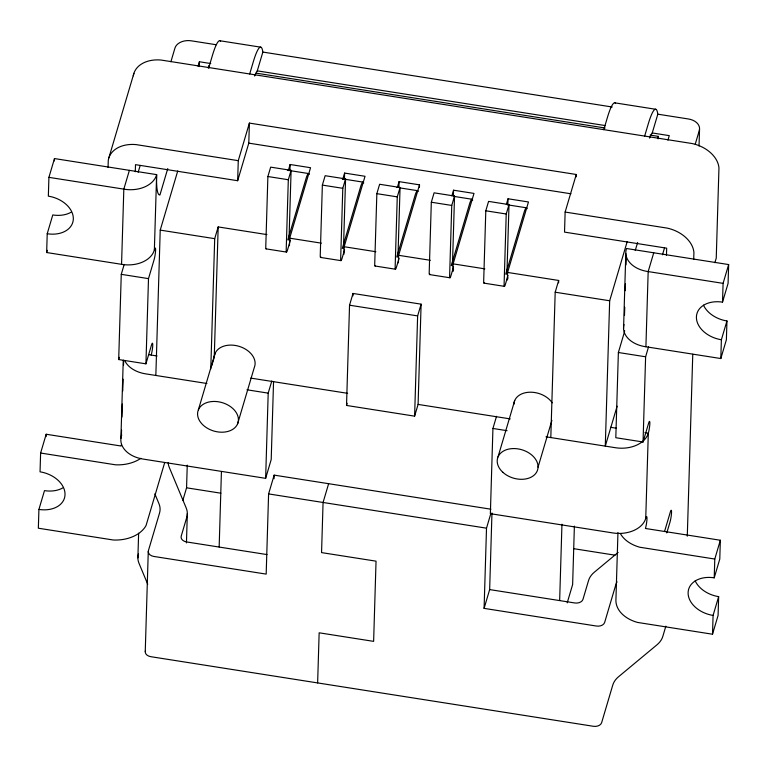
<?xml version="1.0" encoding="UTF-8"?>
<svg xmlns="http://www.w3.org/2000/svg" width="767" height="767" viewBox="0 0 767 767"><rect width="100%" height="100%" fill="white"/><g stroke="black" fill="none" stroke-linecap="round" stroke-linejoin="round"><path stroke-width="1.15" d="M62.702 487.965A26.068 18.494 16.5 0 1 44.486 490.631L38.916 509.422L38.35 528.214L113.257 539.997A33.384 23.115 1.7 0 0 146.066 525.491L164.713 462.52M121.454 444.639A6.951 0.901 -81.1 0 1 121.09 446.02L46.183 434.247L40.613 453.029L40.047 471.83A26.068 18.494 16.5 0 1 65.022 494.638A26.068 18.494 16.5 0 1 38.916 509.422M124.206 264.394L121.263 274.337L118.693 359.55L145.931 363.836L148.501 278.622L154.062 259.831A6.951 0.901 -81.1 0 0 155.605 250.128A6.951 0.901 -81.1 0 0 154.368 249.812A27.066 18.744 1.7 0 1 121.56 264.318L46.653 252.535L47.218 233.743L52.779 214.952A26.068 18.494 16.5 0 0 71.005 212.286M167.752 168.587L159.939 194.962A65.147 8.447 -81.1 0 1 156.631 174.627L54.486 158.568L48.915 177.35L48.35 196.151A26.068 18.494 16.5 0 1 73.325 218.959A26.068 18.494 16.5 0 1 47.218 233.743M46.106 436.596L46.183 434.247M54.409 160.917L54.486 158.568M108.061 167.446L108.272 160.37A30.527 21.668 16.5 0 1 136.114 144.608L238.269 160.667L249.39 123.094L576.266 174.483L576.19 176.841M121.56 264.318L123.823 189.133L129.393 170.341M120.898 438.484L123.247 360.375M273.56 381.448L271.202 459.558L265.641 478.34L143.065 459.069A27.804 19.261 1.7 0 1 121.387 436.001L121.569 430.076M121.963 417.066L122.356 404.046M122.739 391.026L123.104 379.186M123.525 364.987L123.669 360.25M135.299 171.731L135.51 164.656L237.665 180.715L248.796 143.141L249.39 123.094M137.887 557.877L138.626 533.228M154.368 249.812L156.631 174.627A27.066 18.744 1.7 0 1 123.823 189.133L48.915 177.35M145.251 651.547L148.271 551.3M155.845 375.466L160.226 230.11L177.752 170.936M182.862 500.305L186.563 487.812L187.253 465.128M199.257 66.547L199.401 61.753L210.752 63.546M186.448 542.911L187.33 513.487M208.845 68.09L208.921 65.713L208.25 67.956M210.772 368.994L214.702 238.671L218.183 226.927L266.926 234.597M211.721 365.792L214.252 357.249L218.183 226.927M219.161 546.967L221.423 471.858M237.665 180.715L238.269 160.667M288.996 240.196L291.096 170.351L270.665 167.139L267.884 176.525L265.775 246.706A6.951 0.901 -81.1 0 0 266.494 248.431M265.641 478.34L268.201 393.135L271.806 380.978M490.899 509.202L274.155 475.128L268.594 493.91L266.178 574.109L153.812 556.439A6.951 4.813 1.7 0 1 148.395 550.677L159.526 513.104A28.139 19.491 1.7 0 0 158.98 503.746L154.857 493.862M274.049 478.713L274.155 475.128M291.096 170.351L288.315 179.737L286.206 249.917A6.951 0.901 -81.1 0 0 287.443 250.234L290.453 240.052M289.945 170.466L290.118 164.502L310.549 167.714L289.677 238.173L289.456 245.689M343.472 248.757L345.572 178.912L325.15 175.701L322.361 185.096L320.251 255.267A6.951 0.901 -81.1 0 0 320.97 257.003M317.634 682.927L319.149 632.804L373.625 641.365L376.041 561.166L321.555 552.604L323.07 502.481L328.631 483.689M345.572 178.912L342.791 188.308L340.682 258.479A6.951 0.901 -81.1 0 0 341.919 258.795L344.604 249.745M344.421 179.027L344.604 173.074L365.025 176.285L344.162 246.734L343.932 254.26M346.521 405.446L349.541 305.199L353.012 293.454L421.112 304.163L418.092 404.41L414.611 416.155L346.521 405.446L347.154 403.308M352.945 295.841L353.012 293.454M397.948 257.328L400.058 187.484L379.627 184.262L376.846 193.658L374.727 263.829A6.951 0.901 -81.1 0 0 375.447 265.564M400.058 187.484L397.268 196.87L395.158 267.05A6.951 0.901 -81.1 0 0 396.395 267.357L399.08 258.316M398.898 187.599L399.08 181.635L419.511 184.847L419.434 187.234M398.409 262.822L398.639 255.306L419.511 184.847M414.611 416.155L417.632 315.908L421.112 304.163M452.434 265.89L454.534 196.045L434.103 192.833L431.322 202.229L429.204 272.4A6.951 0.901 -81.1 0 0 429.923 274.135M454.534 196.045L451.753 205.441L449.635 275.612A6.951 0.901 -81.1 0 0 450.881 275.928L453.556 266.878M453.374 196.16L453.556 190.206L473.987 193.418L453.115 263.867L452.885 271.384L453.556 269.131M506.91 274.452L509.01 204.607L488.579 201.395L485.799 210.791L483.689 280.962A6.951 0.901 -81.1 0 0 484.408 282.697M617.042 581.837A28.139 19.491 1.7 0 0 615.786 584.837L604.655 622.421A6.951 4.813 1.7 0 1 596.448 626.045L484.092 608.375L486.508 528.175L490.755 513.813M496.527 416.308L492.932 428.465L490.362 513.679L612.938 532.95A27.804 19.261 1.7 0 0 645.737 518.444A6.951 0.901 -81.1 0 1 646.984 518.76A6.951 0.901 -81.1 0 1 645.44 528.473L720.347 540.246L719.782 559.047L714.221 577.829A26.068 18.494 16.5 0 0 688.114 592.613A26.068 18.494 16.5 0 0 713.08 615.422L712.514 634.223L637.607 622.44A33.384 23.115 1.7 0 1 615.939 599.372L617.953 532.538M484.092 608.375L489.653 589.583L491.963 512.979M509.01 204.607L506.23 214.003L504.111 284.173A6.951 0.901 -81.1 0 0 505.357 284.49L508.032 275.449M507.85 204.722L508.032 198.768L528.463 201.98L507.591 272.438L507.371 279.955L508.032 277.702M550.811 437.564L555.193 292.208L558.664 280.463L507.591 272.438M558.597 282.86L558.664 280.463M576.266 174.483L565.135 212.056L564.531 232.113L666.676 248.172L666.465 255.248M559.651 600.503L561.952 524.206M574.387 526.114L572.633 584.54L567.206 602.862M627.195 241.605L609.669 300.769L605.288 446.135L617.128 406.174M624.654 330.692A6.951 0.901 -81.1 0 1 623.935 333.712L618.375 352.504L615.805 437.717L643.043 441.993L648.614 423.211A6.951 0.901 -81.1 0 1 649.85 423.528A6.951 0.901 -81.1 0 1 648.307 433.23L645.737 518.444M623.552 328.727L625.814 253.541M624.491 315.438L624.741 307.183M625.23 290.664L625.45 283.589M626.006 264.883L626.255 256.696M643.043 441.993L645.613 356.789L648.556 346.837M703.473 305.141A26.068 18.494 16.5 0 0 726.953 320.961L726.387 339.752L720.817 358.544L645.91 346.761L648.173 271.576L653.743 252.794M658.287 138.76L658.364 136.382L650.08 135.078M693.704 259.534L693.914 252.458A30.527 21.668 16.5 0 0 667.28 228.125L565.135 212.056M687.29 536.181L692.764 354.277M699.034 146.037L699.542 129.287M714.221 577.829L714.786 559.038L720.347 540.246M720.817 358.544L721.383 339.743L726.953 320.961M721.383 339.743A26.068 18.494 16.5 0 1 696.417 316.934A26.068 18.494 16.5 0 1 722.514 302.15L723.089 283.359L728.65 264.567L626.505 248.508A27.066 18.744 1.7 0 0 648.173 271.576L723.089 283.359M695.17 580.82A26.068 18.494 16.5 0 0 718.65 596.64L718.085 615.431L712.514 634.223M728.65 264.567L728.084 283.368L722.514 302.15M46.653 252.535L47.305 250.33M108.847 157.906L133.899 73.364M138.137 172.326L140.179 165.442M170.897 61.744L174.943 48.081A13.902 9.626 1.7 0 1 191.347 40.824L216.093 44.716M198.059 66.269L199.401 61.753M118.693 359.55L119.345 357.336M208.825 67.554L212.306 55.809A56.49 7.325 -81.1 0 1 220.589 41.188M145.931 363.836L151.492 345.045A6.951 0.901 -81.1 0 1 152.738 345.361A6.951 0.901 -81.1 0 1 151.195 355.073M249.687 73.977L253.168 62.232A56.49 7.325 -81.1 0 1 262.851 52.07L612.229 107.006M254.654 76.019A46.058 5.973 -81.1 0 1 257.281 70.861L262.851 52.07M198.375 409.827L215.067 353.472M288.44 170.188L290.118 164.502M287.836 239.898L306.378 177.407A20.882 2.704 -81.1 0 1 309.226 174.435M237.607 423.825A20.853 14.803 16.5 0 0 213.14 401.467A20.853 14.803 16.5 0 0 203.217 425.186A20.853 14.803 16.5 0 0 237.607 423.825L254.299 367.46A20.853 14.803 16.5 0 0 237.799 345.975A20.853 14.803 16.5 0 0 214.252 357.249M342.916 178.749L344.604 173.074M342.312 248.46L360.854 185.978A20.882 2.704 -81.1 0 1 363.702 182.997M397.392 187.321L399.08 181.635M396.788 257.031L415.33 194.54A20.882 2.704 -81.1 0 1 418.178 191.568M451.868 195.882L453.556 190.206M451.274 265.593L469.807 203.111A20.882 2.704 -81.1 0 1 472.664 200.129M506.354 204.453L508.032 198.768M505.75 274.164L524.283 211.673A20.882 2.704 -81.1 0 1 527.14 208.691M498.004 456.94L514.695 400.585M603.792 129.661L607.272 117.917A56.49 7.325 -81.1 0 1 615.556 103.296M538.051 467.151L551.895 420.393M644.654 136.085L648.134 124.34A56.49 7.325 -81.1 0 1 657.818 114.178L688.459 118.99A13.902 9.626 1.7 0 1 699.293 130.524L695.247 144.196M649.62 138.127A46.058 5.973 -81.1 0 1 652.247 132.959L657.818 114.178M657.693 138.626L658.364 136.382M635.249 250.493L637.626 242.468M667.932 140.15L669.275 135.634L652.247 132.959M662.487 254.778L664.529 247.894M714.892 262.697L716.244 258.134L718.957 167.906A30.527 21.668 16.5 0 0 692.323 143.573L161.156 60.056A30.527 21.668 16.5 0 0 133.314 75.828M664.538 531.531L670.31 512.059A6.951 0.901 -81.1 0 1 671.547 512.375A6.951 0.901 -81.1 0 1 670.003 522.087L666.791 532.931M665.852 626.16L662.813 636.428A28.139 19.491 1.7 0 1 657.012 644.779L618.557 676.734A28.139 19.491 1.7 0 0 612.766 685.084L601.635 722.667A6.951 4.813 1.7 0 1 593.428 726.291L150.792 656.686A6.951 4.813 1.7 0 1 145.375 650.924M713.08 615.422L718.65 596.64M618.144 552.422L594.339 572.201A28.139 19.491 1.7 0 0 588.538 580.561L582.978 599.343A6.951 4.813 1.7 0 1 574.78 602.967L489.653 589.583M219.928 40.756L260.79 47.18M614.894 102.855L655.756 109.278M257.281 70.861L605.489 125.606M256.226 73.153L605.134 128.012M248.796 143.141L570.955 193.792M288.229 170.341L308.65 173.553M342.705 178.912L363.136 182.124M399.454 187.829L417.612 190.686M453.93 196.4L472.088 199.257M507.275 204.789L526.565 207.819M267.884 176.525L288.315 179.737M322.361 185.096L342.791 188.308M376.846 193.658L397.268 196.87M431.322 202.229L451.753 205.441M485.799 210.791L506.23 214.003M289.677 238.173L321.383 243.158M344.162 246.734L375.859 251.72M398.639 255.306L430.335 260.291M453.115 263.867L484.821 268.853M160.226 230.11L214.702 238.671M555.193 292.208L609.669 300.769M266.072 248.872L286.503 252.084M320.548 257.434L340.979 260.646M375.034 266.005L395.456 269.217M429.51 274.567L449.941 277.779M483.987 283.138L504.418 286.35M349.541 305.199L417.632 315.908M121.263 274.337L148.501 278.622M618.375 352.504L645.613 356.789M148.923 354.709L157.091 355.993M610.465 427.286L616.352 428.207M644.903 432.703L648.307 433.23A27.804 19.261 1.7 0 1 615.508 447.736L545.97 436.807M250.771 378.102L347.633 393.327M418.092 404.41L510.237 418.897M206.917 383.49L145.625 373.855A27.804 19.261 1.7 0 1 124.82 360.758M246.993 389.799L268.201 393.135M492.932 428.465L507.073 430.69M40.613 453.029L115.52 464.812A33.384 23.115 1.7 0 0 140.85 458.321M714.786 559.038L639.879 547.255A33.384 23.115 1.7 0 1 620.474 533.736M268.594 493.91L486.508 528.175M186.563 487.812L220.886 493.2M573.591 548.664L615.019 555.174M267.012 554.579L186.621 541.943A6.951 4.813 1.7 0 1 181.204 536.171L186.764 517.38A28.139 19.491 1.7 0 0 186.218 508.032L169.267 467.371A28.139 19.491 1.7 0 1 168.174 462.702M147.715 584.214L139.009 563.333A28.139 19.491 1.7 0 1 138.463 553.975M513.88 404.362A20.853 14.803 16.5 0 1 529.46 392.215A20.853 14.803 16.5 0 1 552.23 402.838M396.807 187.56A20.882 2.704 -81.1 0 1 397.181 187.474M342.331 178.999A20.882 2.704 -81.1 0 1 343.022 179.171M287.855 170.427A20.882 2.704 -81.1 0 1 288.545 170.61M121.387 436.001A6.951 0.901 -81.1 0 1 121.742 434.956M645.91 346.761A27.066 18.744 1.7 0 1 623.993 324.518M502.855 472.299A20.853 14.803 16.5 0 0 537.236 470.928A20.853 14.803 16.5 0 0 512.768 448.58A20.853 14.803 16.5 0 0 502.855 472.299"/></g></svg>
